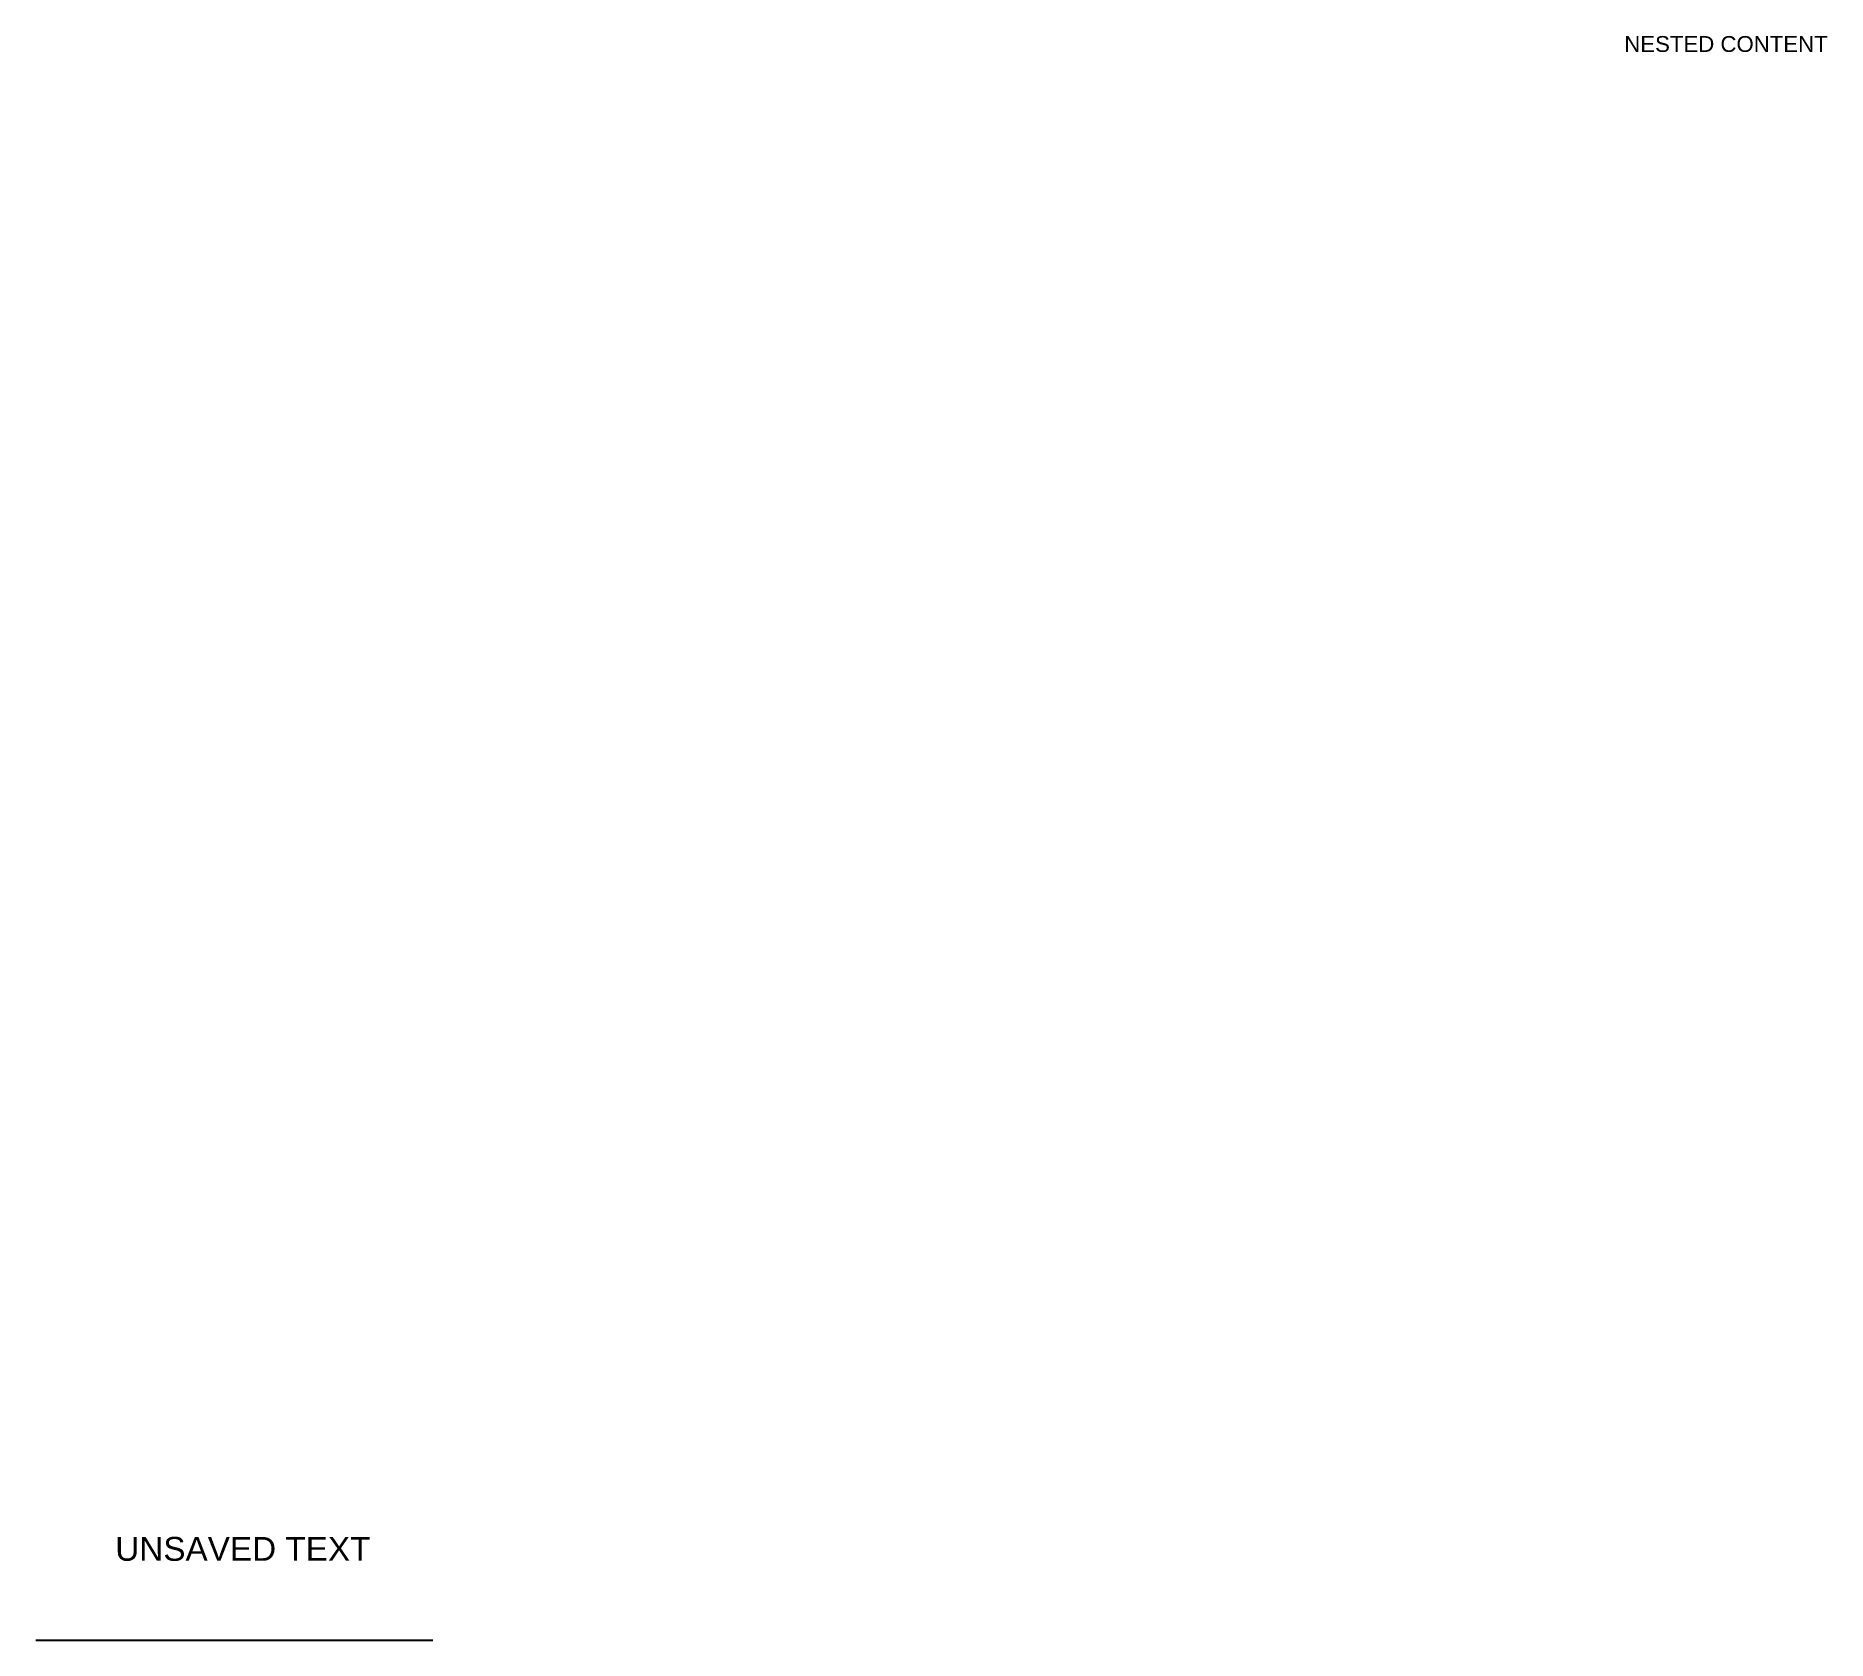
# Model space of a CAD drawing. Header units: millimetres. Extents: x 100 to 326, y 200 to 402.
import ezdxf

# ---------------------------------------------------------------- set-up
doc = ezdxf.new("R2010")
doc.units = ezdxf.units.MM
doc.styles.get("Standard").update_dxf_attribs({"font": 'arial.ttf'})

# ---------------------------------------------------------------- blocks, each defined once
blk = doc.blocks.new('EXPORT_NESTED')
blk.add_text('NESTED CONTENT', height=2).set_placement((0, 0))

msp = doc.modelspace()

# ---------------------------------------------------------------- linework, layer by layer
at = {"color": 3}
msp.add_line((100, 200), (150, 200), dxfattribs=at)

# ---------------------------------------------------------------- block references
msp.add_blockref('EXPORT_NESTED', (300, 400))

# ---------------------------------------------------------------- texts
msp.add_text('UNSAVED TEXT', height=3).set_placement((110, 210))

doc.saveas('drawing.dxf')
